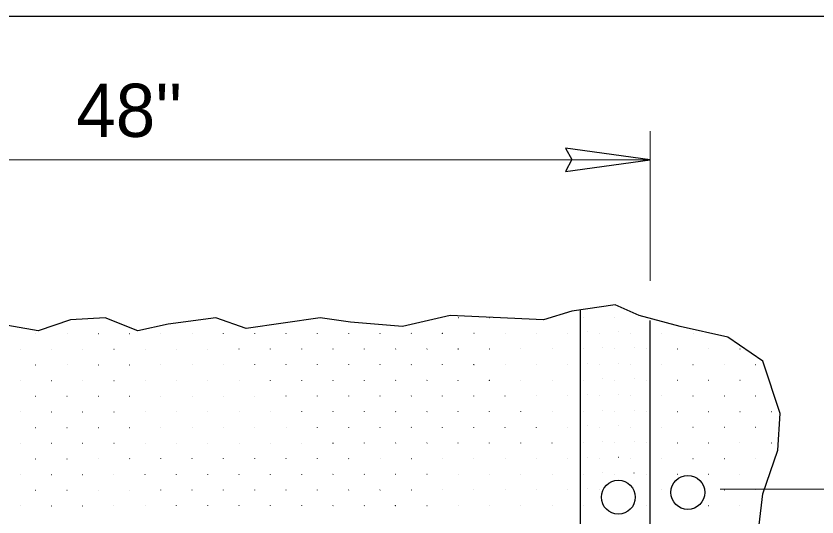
# Model space of a CAD drawing. Extents: x -330 to 40, y -49 to 222.
# Drawn here: x -266.05 to -247.95, y 76.06 to 87.37 of the extents above; entities that cross this region are included whole.
import ezdxf

# ---------------------------------------------------------------- set-up
doc = ezdxf.new("R2010")
doc.units = 0
doc.header["$LTSCALE"] = 0.48
doc.layers.add('1', color=7, linetype='Continuous', lineweight=25)

msp = doc.modelspace()

# ---------------------------------------------------------------- linework, layer by layer
at = {"layer": '1'}
for p, q in [((-284.5384, 87.3715), (-241.7635, 87.3715)), ((-253.2952, 47.228), (-253.2952, 80.7357)), ((-256.0553, 80.5611), (-256.0535, 80.5628)), ((-255.3482, 80.5611), (-255.3463, 80.5628)), ((-253.9339, 80.5611), (-253.9322, 80.5628)), ((-253.2268, 80.5611), (-253.2251, 80.5628)), ((-252.5197, 80.5611), (-252.5179, 80.5628)), ((-251.8126, 80.5611), (-251.8108, 80.5628)), ((-251.8108, 80.5628), (-251.8091, 80.5646)), ((-251.7201, 47.1403), (-251.7201, 80.4938)), ((-265.6047, 80.204), (-265.6029, 80.2057)), ((-264.8976, 80.204), (-264.8958, 80.2057)), ((-264.1905, 80.204), (-264.1887, 80.2057)), ((-263.4834, 80.204), (-263.4817, 80.2057)), ((-262.7763, 80.204), (-262.7745, 80.2057)), ((-262.0692, 80.204), (-262.0674, 80.2057)), ((-261.3621, 80.204), (-261.3603, 80.2057)), ((-261.3603, 80.2057), (-261.3586, 80.2075)), ((-260.6532, 80.2057), (-260.6514, 80.2075)), ((-259.9461, 80.2057), (-259.9443, 80.2075)), ((-259.239, 80.2057), (-259.2373, 80.2075)), ((-258.5319, 80.2057), (-258.5301, 80.2075)), ((-257.8247, 80.2057), (-257.823, 80.2075)), ((-257.1177, 80.2057), (-257.1159, 80.2075)), ((-256.4106, 80.2057), (-256.4088, 80.2075)), ((-256.4088, 80.2075), (-256.407, 80.2092)), ((-255.7017, 80.2075), (-255.6999, 80.2092)), ((-254.9946, 80.2075), (-254.9928, 80.2092)), ((-254.2875, 80.2075), (-254.2857, 80.2092)), ((-253.5803, 80.2075), (-253.5786, 80.2092)), ((-253.1441, 80.24), (-253.1423, 80.2418)), ((-252.8732, 80.2075), (-252.8715, 80.2092)), ((-252.437, 80.24), (-252.4352, 80.2418)), ((-252.1662, 80.2075), (-252.1644, 80.2092)), ((-251.7299, 80.24), (-251.7282, 80.2418)), ((-251.4591, 80.2075), (-251.4572, 80.2092)), ((-251.4572, 80.2092), (-251.4555, 80.211)), ((-250.7502, 80.2092), (-250.7484, 80.211)), ((-265.9601, 79.8487), (-265.9582, 79.8504)), ((-265.9582, 79.8504), (-265.9565, 79.8522)), ((-265.2512, 79.8504), (-265.2494, 79.8522)), ((-264.5441, 79.8504), (-264.5423, 79.8522)), ((-263.8369, 79.8504), (-263.8352, 79.8522)), ((-263.1298, 79.8504), (-263.1281, 79.8522)), ((-262.4228, 79.8504), (-262.421, 79.8522)), ((-261.7157, 79.8504), (-261.7138, 79.8522)), ((-261.0085, 79.8504), (-261.0068, 79.8522)), ((-261.0068, 79.8522), (-261.005, 79.8539)), ((-260.2997, 79.8522), (-260.2979, 79.8539)), ((-259.5926, 79.8522), (-259.5908, 79.8539)), ((-258.8854, 79.8522), (-258.8837, 79.8539)), ((-258.1783, 79.8522), (-258.1766, 79.8539)), ((-257.4712, 79.8522), (-257.4694, 79.8539)), ((-256.7641, 79.8522), (-256.7623, 79.8539)), ((-256.057, 79.8522), (-256.0553, 79.8539)), ((-256.0553, 79.8539), (-256.0535, 79.8558)), ((-255.3482, 79.8539), (-255.3463, 79.8558)), ((-254.641, 79.8539), (-254.6393, 79.8558)), ((-253.9339, 79.8539), (-253.9322, 79.8558)), ((-253.2268, 79.8539), (-253.2251, 79.8558)), ((-252.7906, 79.8865), (-252.7887, 79.8882)), ((-252.5197, 79.8539), (-252.5179, 79.8558)), ((-252.0834, 79.8865), (-252.0817, 79.8882)), ((-251.8126, 79.8539), (-251.8108, 79.8558)), ((-251.1055, 79.8539), (-251.1037, 79.8558)), ((-251.1037, 79.8558), (-251.102, 79.8575)), ((-250.3966, 79.8558), (-250.3948, 79.8575)), ((-249.6895, 79.8558), (-249.6877, 79.8575)), ((-265.6065, 79.4951), (-265.6047, 79.4968)), ((-265.6047, 79.4968), (-265.6029, 79.4986)), ((-264.8976, 79.4968), (-264.8958, 79.4986)), ((-264.1905, 79.4968), (-264.1887, 79.4986)), ((-263.4834, 79.4968), (-263.4817, 79.4986)), ((-262.7763, 79.4968), (-262.7745, 79.4986)), ((-262.0692, 79.4968), (-262.0674, 79.4986)), ((-261.3621, 79.4968), (-261.3603, 79.4986)), ((-260.655, 79.4968), (-260.6532, 79.4986)), ((-260.6532, 79.4986), (-260.6514, 79.5004)), ((-259.9461, 79.4986), (-259.9443, 79.5004)), ((-259.239, 79.4986), (-259.2373, 79.5004)), ((-258.5319, 79.4986), (-258.5301, 79.5004)), ((-257.8247, 79.4986), (-257.823, 79.5004)), ((-257.1177, 79.4986), (-257.1159, 79.5004)), ((-256.4106, 79.4986), (-256.4088, 79.5004)), ((-255.7035, 79.4986), (-255.7017, 79.5004)), ((-255.7017, 79.5004), (-255.6999, 79.5022)), ((-254.9946, 79.5004), (-254.9928, 79.5022)), ((-254.2875, 79.5004), (-254.2857, 79.5022)), ((-253.5803, 79.5004), (-253.5786, 79.5022)), ((-253.1441, 79.5329), (-253.1423, 79.5347)), ((-252.8732, 79.5004), (-252.8715, 79.5022)), ((-252.437, 79.5329), (-252.4352, 79.5347)), ((-252.1662, 79.5004), (-252.1644, 79.5022)), ((-251.7299, 79.5329), (-251.7282, 79.5347)), ((-251.4591, 79.5004), (-251.4572, 79.5022)), ((-250.7519, 79.5004), (-250.7502, 79.5022)), ((-250.7502, 79.5022), (-250.7484, 79.5039)), ((-250.0431, 79.5022), (-250.0413, 79.5039)), ((-249.336, 79.5022), (-249.3342, 79.5039)), ((-265.9601, 79.1415), (-265.9582, 79.1433)), ((-265.2529, 79.1415), (-265.2512, 79.1433)), ((-265.2512, 79.1433), (-265.2494, 79.1451)), ((-264.5441, 79.1433), (-264.5423, 79.1451)), ((-263.8369, 79.1433), (-263.8352, 79.1451)), ((-263.1298, 79.1433), (-263.1281, 79.1451)), ((-262.4228, 79.1433), (-262.421, 79.1451)), ((-261.7157, 79.1433), (-261.7138, 79.1451)), ((-261.0085, 79.1433), (-261.0068, 79.1451)), ((-260.3014, 79.1433), (-260.2997, 79.1451)), ((-260.2997, 79.1451), (-260.2979, 79.1468)), ((-259.5926, 79.1451), (-259.5908, 79.1468)), ((-258.8854, 79.1451), (-258.8837, 79.1468)), ((-258.1783, 79.1451), (-258.1766, 79.1468)), ((-257.4712, 79.1451), (-257.4694, 79.1468)), ((-256.7641, 79.1451), (-256.7623, 79.1468)), ((-256.057, 79.1451), (-256.0553, 79.1468)), ((-255.3499, 79.1451), (-255.3482, 79.1468)), ((-255.3482, 79.1468), (-255.3463, 79.1486)), ((-254.641, 79.1468), (-254.6393, 79.1486)), ((-253.9339, 79.1468), (-253.9322, 79.1486)), ((-253.2268, 79.1468), (-253.2251, 79.1486)), ((-252.7906, 79.1793), (-252.7887, 79.1812)), ((-252.5197, 79.1468), (-252.5179, 79.1486)), ((-252.0834, 79.1793), (-252.0817, 79.1812)), ((-251.8126, 79.1468), (-251.8108, 79.1486)), ((-251.1055, 79.1468), (-251.1037, 79.1486)), ((-250.3984, 79.1468), (-250.3966, 79.1486)), ((-250.3966, 79.1486), (-250.3948, 79.1503)), ((-249.6895, 79.1486), (-249.6877, 79.1503)), ((-265.6065, 78.788), (-265.6047, 78.7897)), ((-264.8994, 78.788), (-264.8976, 78.7897)), ((-264.8976, 78.7897), (-264.8958, 78.7915)), ((-264.1905, 78.7897), (-264.1887, 78.7915)), ((-263.4834, 78.7897), (-263.4817, 78.7915)), ((-262.7763, 78.7897), (-262.7745, 78.7915)), ((-262.0692, 78.7897), (-262.0674, 78.7915)), ((-261.3621, 78.7897), (-261.3603, 78.7915)), ((-260.655, 78.7897), (-260.6532, 78.7915)), ((-259.9478, 78.7897), (-259.9461, 78.7915)), ((-259.9461, 78.7915), (-259.9443, 78.7933)), ((-259.239, 78.7915), (-259.2373, 78.7933)), ((-258.5319, 78.7915), (-258.5301, 78.7933)), ((-257.8247, 78.7915), (-257.823, 78.7933)), ((-257.1177, 78.7915), (-257.1159, 78.7933)), ((-256.4106, 78.7915), (-256.4088, 78.7933)), ((-255.7035, 78.7915), (-255.7017, 78.7933)), ((-254.9963, 78.7915), (-254.9946, 78.7933)), ((-254.9946, 78.7933), (-254.9928, 78.7951)), ((-254.2875, 78.7933), (-254.2857, 78.7951)), ((-253.5803, 78.7933), (-253.5786, 78.7951)), ((-253.1441, 78.8258), (-253.1423, 78.8276)), ((-252.8732, 78.7933), (-252.8715, 78.7951)), ((-252.437, 78.8258), (-252.4352, 78.8276)), ((-252.1662, 78.7933), (-252.1644, 78.7951)), ((-251.7299, 78.8258), (-251.7282, 78.8276)), ((-251.4591, 78.7933), (-251.4572, 78.7951)), ((-250.7519, 78.7933), (-250.7502, 78.7951)), ((-250.0448, 78.7933), (-250.0431, 78.7951)), ((-250.0431, 78.7951), (-250.0413, 78.7968)), ((-249.336, 78.7951), (-249.3342, 78.7968)), ((-265.9601, 78.4344), (-265.9582, 78.4362)), ((-265.2529, 78.4344), (-265.2512, 78.4362)), ((-264.5458, 78.4344), (-264.5441, 78.4362)), ((-264.5441, 78.4362), (-264.5423, 78.438)), ((-263.8369, 78.4362), (-263.8352, 78.438)), ((-263.1298, 78.4362), (-263.1281, 78.438)), ((-262.4228, 78.4362), (-262.421, 78.438)), ((-261.7157, 78.4362), (-261.7138, 78.438)), ((-261.0085, 78.4362), (-261.0068, 78.438)), ((-260.3014, 78.4362), (-260.2997, 78.438)), ((-259.5943, 78.4362), (-259.5926, 78.438)), ((-259.5926, 78.438), (-259.5908, 78.4398)), ((-258.8854, 78.438), (-258.8837, 78.4398)), ((-258.1783, 78.438), (-258.1766, 78.4398)), ((-257.4712, 78.438), (-257.4694, 78.4398)), ((-256.7641, 78.438), (-256.7623, 78.4398)), ((-256.057, 78.438), (-256.0553, 78.4398)), ((-255.3499, 78.438), (-255.3482, 78.4398)), ((-254.6428, 78.438), (-254.641, 78.4398)), ((-254.641, 78.4398), (-254.6393, 78.4415)), ((-253.9339, 78.4398), (-253.9322, 78.4415)), ((-253.2268, 78.4398), (-253.2251, 78.4415)), ((-252.7906, 78.4723), (-252.7887, 78.474)), ((-252.5197, 78.4398), (-252.5179, 78.4415)), ((-252.0834, 78.4723), (-252.0817, 78.474)), ((-251.8126, 78.4398), (-251.8108, 78.4415)), ((-251.1055, 78.4398), (-251.1037, 78.4415)), ((-250.3984, 78.4398), (-250.3966, 78.4415)), ((-249.6912, 78.4398), (-249.6895, 78.4415)), ((-249.6895, 78.4415), (-249.6877, 78.4432)), ((-248.9824, 78.4415), (-248.9807, 78.4432)), ((-265.6065, 78.0808), (-265.6047, 78.0827)), ((-264.8994, 78.0808), (-264.8976, 78.0827)), ((-264.1923, 78.0808), (-264.1905, 78.0827)), ((-264.1905, 78.0827), (-264.1887, 78.0844)), ((-263.4834, 78.0827), (-263.4817, 78.0844)), ((-262.7763, 78.0827), (-262.7745, 78.0844)), ((-262.0692, 78.0827), (-262.0674, 78.0844)), ((-261.3621, 78.0827), (-261.3603, 78.0844)), ((-260.655, 78.0827), (-260.6532, 78.0844)), ((-259.9478, 78.0827), (-259.9461, 78.0844)), ((-259.2407, 78.0827), (-259.239, 78.0844)), ((-259.239, 78.0844), (-259.2373, 78.0862)), ((-258.5319, 78.0844), (-258.5301, 78.0862)), ((-257.8247, 78.0844), (-257.823, 78.0862)), ((-257.1177, 78.0844), (-257.1159, 78.0862)), ((-256.4106, 78.0844), (-256.4088, 78.0862)), ((-255.7035, 78.0844), (-255.7017, 78.0862)), ((-254.9963, 78.0844), (-254.9946, 78.0862)), ((-254.2892, 78.0844), (-254.2875, 78.0862)), ((-254.2875, 78.0862), (-254.2857, 78.0879)), ((-253.5803, 78.0862), (-253.5786, 78.0879)), ((-253.1458, 78.1169), (-253.1441, 78.1187)), ((-253.1441, 78.1187), (-253.1423, 78.1205)), ((-252.8732, 78.0862), (-252.8715, 78.0879)), ((-252.437, 78.1187), (-252.4352, 78.1205)), ((-252.1662, 78.0862), (-252.1644, 78.0879)), ((-251.7299, 78.1187), (-251.7282, 78.1205)), ((-251.4591, 78.0862), (-251.4572, 78.0879)), ((-250.7519, 78.0862), (-250.7502, 78.0879)), ((-250.0448, 78.0862), (-250.0431, 78.0879)), ((-249.3377, 78.0862), (-249.336, 78.0879)), ((-249.336, 78.0879), (-249.3342, 78.0897)), ((-265.9601, 77.7273), (-265.9582, 77.7291)), ((-265.2529, 77.7273), (-265.2512, 77.7291)), ((-264.5458, 77.7273), (-264.5441, 77.7291)), ((-263.8388, 77.7273), (-263.8369, 77.7291)), ((-263.8369, 77.7291), (-263.8352, 77.7308)), ((-263.1298, 77.7291), (-263.1281, 77.7308)), ((-262.4228, 77.7291), (-262.421, 77.7308)), ((-261.7157, 77.7291), (-261.7138, 77.7308)), ((-261.0085, 77.7291), (-261.0068, 77.7308)), ((-260.3014, 77.7291), (-260.2997, 77.7308)), ((-259.5943, 77.7291), (-259.5926, 77.7308)), ((-258.8872, 77.7291), (-258.8854, 77.7308)), ((-258.8854, 77.7308), (-258.8837, 77.7326)), ((-258.1783, 77.7308), (-258.1766, 77.7326)), ((-257.4712, 77.7308), (-257.4694, 77.7326)), ((-256.7641, 77.7308), (-256.7623, 77.7326)), ((-256.057, 77.7308), (-256.0553, 77.7326)), ((-255.3499, 77.7308), (-255.3482, 77.7326)), ((-254.6428, 77.7308), (-254.641, 77.7326)), ((-253.9357, 77.7308), (-253.9339, 77.7326)), ((-253.9339, 77.7326), (-253.9322, 77.7344)), ((-253.2268, 77.7326), (-253.2251, 77.7344)), ((-252.7923, 77.7634), (-252.7906, 77.7652)), ((-252.7906, 77.7652), (-252.7887, 77.7669)), ((-252.5197, 77.7326), (-252.5179, 77.7344)), ((-252.0834, 77.7652), (-252.0817, 77.7669)), ((-251.8126, 77.7326), (-251.8108, 77.7344)), ((-251.1055, 77.7326), (-251.1037, 77.7344)), ((-250.3984, 77.7326), (-250.3966, 77.7344)), ((-249.6912, 77.7326), (-249.6895, 77.7344)), ((-248.9842, 77.7326), (-248.9824, 77.7344)), ((-248.9824, 77.7344), (-248.9807, 77.7362)), ((-265.6065, 77.3738), (-265.6047, 77.3755)), ((-264.8994, 77.3738), (-264.8976, 77.3755)), ((-264.1923, 77.3738), (-264.1905, 77.3755)), ((-263.4852, 77.3738), (-263.4834, 77.3755)), ((-263.4834, 77.3755), (-263.4817, 77.3773)), ((-262.7763, 77.3755), (-262.7745, 77.3773)), ((-262.0692, 77.3755), (-262.0674, 77.3773)), ((-261.3621, 77.3755), (-261.3603, 77.3773)), ((-260.655, 77.3755), (-260.6532, 77.3773)), ((-259.9478, 77.3755), (-259.9461, 77.3773)), ((-259.2407, 77.3755), (-259.239, 77.3773)), ((-258.5337, 77.3755), (-258.5319, 77.3773)), ((-258.5319, 77.3773), (-258.5301, 77.3791)), ((-257.8247, 77.3773), (-257.823, 77.3791)), ((-257.1177, 77.3773), (-257.1159, 77.3791)), ((-256.4106, 77.3773), (-256.4088, 77.3791)), ((-255.7035, 77.3773), (-255.7017, 77.3791)), ((-254.9963, 77.3773), (-254.9946, 77.3791)), ((-254.2892, 77.3773), (-254.2875, 77.3791)), ((-253.5822, 77.3773), (-253.5803, 77.3791)), ((-253.5803, 77.3791), (-253.5786, 77.3808)), ((-253.1458, 77.4098), (-253.1441, 77.4116)), ((-252.8732, 77.3791), (-252.8715, 77.3808)), ((-252.4387, 77.4098), (-252.437, 77.4116)), ((-252.437, 77.4116), (-252.4352, 77.4133)), ((-252.1662, 77.3791), (-252.1644, 77.3808)), ((-251.7299, 77.4116), (-251.7282, 77.4133)), ((-251.4591, 77.3791), (-251.4572, 77.3808)), ((-250.7519, 77.3791), (-250.7502, 77.3808)), ((-250.0448, 77.3791), (-250.0431, 77.3808)), ((-249.3377, 77.3791), (-249.336, 77.3808)), ((-265.9601, 77.0203), (-265.9582, 77.022)), ((-265.2529, 77.0203), (-265.2512, 77.022)), ((-264.5458, 77.0203), (-264.5441, 77.022)), ((-263.8388, 77.0203), (-263.8369, 77.022)), ((-263.1316, 77.0203), (-263.1298, 77.022)), ((-263.1298, 77.022), (-263.1281, 77.0237)), ((-262.4228, 77.022), (-262.421, 77.0237)), ((-261.7157, 77.022), (-261.7138, 77.0237)), ((-261.0085, 77.022), (-261.0068, 77.0237)), ((-260.3014, 77.022), (-260.2997, 77.0237)), ((-259.5943, 77.022), (-259.5926, 77.0237)), ((-258.8872, 77.022), (-258.8854, 77.0237)), ((-258.1801, 77.022), (-258.1783, 77.0237)), ((-258.1783, 77.0237), (-258.1766, 77.0255)), ((-257.4712, 77.0237), (-257.4694, 77.0255)), ((-256.7641, 77.0237), (-256.7623, 77.0255)), ((-256.057, 77.0237), (-256.0553, 77.0255)), ((-255.3499, 77.0237), (-255.3482, 77.0255)), ((-254.6428, 77.0237), (-254.641, 77.0255)), ((-253.9357, 77.0237), (-253.9339, 77.0255)), ((-253.2286, 77.0237), (-253.2268, 77.0255)), ((-253.2268, 77.0255), (-253.2251, 77.0272)), ((-252.7923, 77.0562), (-252.7906, 77.0581)), ((-252.5197, 77.0255), (-252.5179, 77.0272)), ((-252.0853, 77.0562), (-252.0834, 77.0581)), ((-252.0834, 77.0581), (-252.0817, 77.0598)), ((-251.8126, 77.0255), (-251.8108, 77.0272)), ((-251.1055, 77.0255), (-251.1037, 77.0272)), ((-250.3984, 77.0255), (-250.3966, 77.0272)), ((-249.6912, 77.0255), (-249.6895, 77.0272)), ((-265.6065, 76.6667), (-265.6047, 76.6684)), ((-264.8994, 76.6667), (-264.8976, 76.6684)), ((-264.1923, 76.6667), (-264.1905, 76.6684)), ((-263.4852, 76.6667), (-263.4834, 76.6684)), ((-262.7781, 76.6667), (-262.7763, 76.6684)), ((-262.7763, 76.6684), (-262.7745, 76.6702)), ((-262.0692, 76.6684), (-262.0674, 76.6702)), ((-261.3621, 76.6684), (-261.3603, 76.6702)), ((-260.655, 76.6684), (-260.6532, 76.6702)), ((-259.9478, 76.6684), (-259.9461, 76.6702)), ((-259.2407, 76.6684), (-259.239, 76.6702)), ((-258.5337, 76.6684), (-258.5319, 76.6702)), ((-257.8266, 76.6684), (-257.8247, 76.6702)), ((-257.8247, 76.6702), (-257.823, 76.672)), ((-257.1177, 76.6702), (-257.1159, 76.672)), ((-256.4106, 76.6702), (-256.4088, 76.672)), ((-255.7035, 76.6702), (-255.7017, 76.672)), ((-254.9963, 76.6702), (-254.9946, 76.672)), ((-254.2892, 76.6702), (-254.2875, 76.672)), ((-253.5822, 76.6702), (-253.5803, 76.672)), ((-253.1458, 76.7027), (-253.1441, 76.7045)), ((-252.875, 76.6702), (-252.8732, 76.672)), ((-252.8732, 76.672), (-252.8715, 76.6737)), ((-251.7317, 76.7027), (-251.7299, 76.7045)), ((-251.7299, 76.7045), (-251.7282, 76.7062)), ((-251.4591, 76.672), (-251.4572, 76.6737)), ((-250.0448, 76.672), (-250.0431, 76.6737)), ((-249.3377, 76.672), (-249.336, 76.6737)), ((-265.9601, 76.3131), (-265.9582, 76.3148)), ((-265.2529, 76.3131), (-265.2512, 76.3148)), ((-264.5458, 76.3131), (-264.5441, 76.3148)), ((-263.8388, 76.3131), (-263.8369, 76.3148)), ((-263.1316, 76.3131), (-263.1298, 76.3148)), ((-262.4245, 76.3131), (-262.4228, 76.3148)), ((-262.4228, 76.3148), (-262.421, 76.3167)), ((-261.7157, 76.3148), (-261.7138, 76.3167)), ((-261.0085, 76.3148), (-261.0068, 76.3167)), ((-260.3014, 76.3148), (-260.2997, 76.3167)), ((-259.5943, 76.3148), (-259.5926, 76.3167)), ((-258.8872, 76.3148), (-258.8854, 76.3167)), ((-258.1801, 76.3148), (-258.1783, 76.3167)), ((-257.473, 76.3148), (-257.4712, 76.3167)), ((-257.4712, 76.3167), (-257.4694, 76.3184)), ((-256.7641, 76.3167), (-256.7623, 76.3184)), ((-256.057, 76.3167), (-256.0553, 76.3184)), ((-255.3499, 76.3167), (-255.3482, 76.3184)), ((-254.6428, 76.3167), (-254.641, 76.3184)), ((-253.9357, 76.3167), (-253.9339, 76.3184)), ((-253.2286, 76.3167), (-253.2268, 76.3184)), ((-252.0853, 76.3492), (-252.0834, 76.3509)), ((-251.8126, 76.3184), (-251.8108, 76.3202)), ((-250.3984, 76.3184), (-250.3966, 76.3202)), ((-249.6912, 76.3184), (-249.6895, 76.3202))]:
    msp.add_line(p, q, dxfattribs=at)
at = {"layer": '1', "lineweight": 13}
for p, q in [((-251.7201, 81.3955), (-251.7201, 84.7723)), ((-266.7481, 84.1282), (-251.7201, 84.1282)), ((-250.1381, 76.6853), (-243.1893, 76.6853))]:
    msp.add_line(p, q, dxfattribs=at)
at = {"layer": '1'}
msp.add_lwpolyline([(-251.7201, 84.1282), (-253.636, 84.3914), (-253.4878, 84.1309), (-253.636, 83.8649)], close=True, dxfattribs=at)
msp.add_lwpolyline([(-249.3238, 75.3092), (-249.1767, 76.5848), (-248.8335, 77.5661), (-248.7845, 78.4002), (-249.1767, 79.5777), (-249.9612, 80.1175), (-251.0398, 80.3627), (-251.9713, 80.6081), (-252.5107, 80.8534), (-253.4912, 80.7062), (-254.1286, 80.51), (-256.2368, 80.6081), (-257.3155, 80.3627), (-258.4922, 80.4609), (-259.1786, 80.559), (-260.8456, 80.3137), (-261.532, 80.559), (-262.6106, 80.4118), (-263.297, 80.2647), (-264.0324, 80.559), (-264.8169, 80.51), (-265.5523, 80.2647), (-266.9742, 80.51)], dxfattribs=at)
for centre in [(-250.8677, 76.6159), (-252.4387, 76.5075)]:
    msp.add_circle(centre, 0.3834, dxfattribs=at)

# ---------------------------------------------------------------- texts
msp.add_text("48''", height=1.2, dxfattribs=at).set_placement((-264.6893, 84.6425))

doc.saveas('drawing.dxf')
